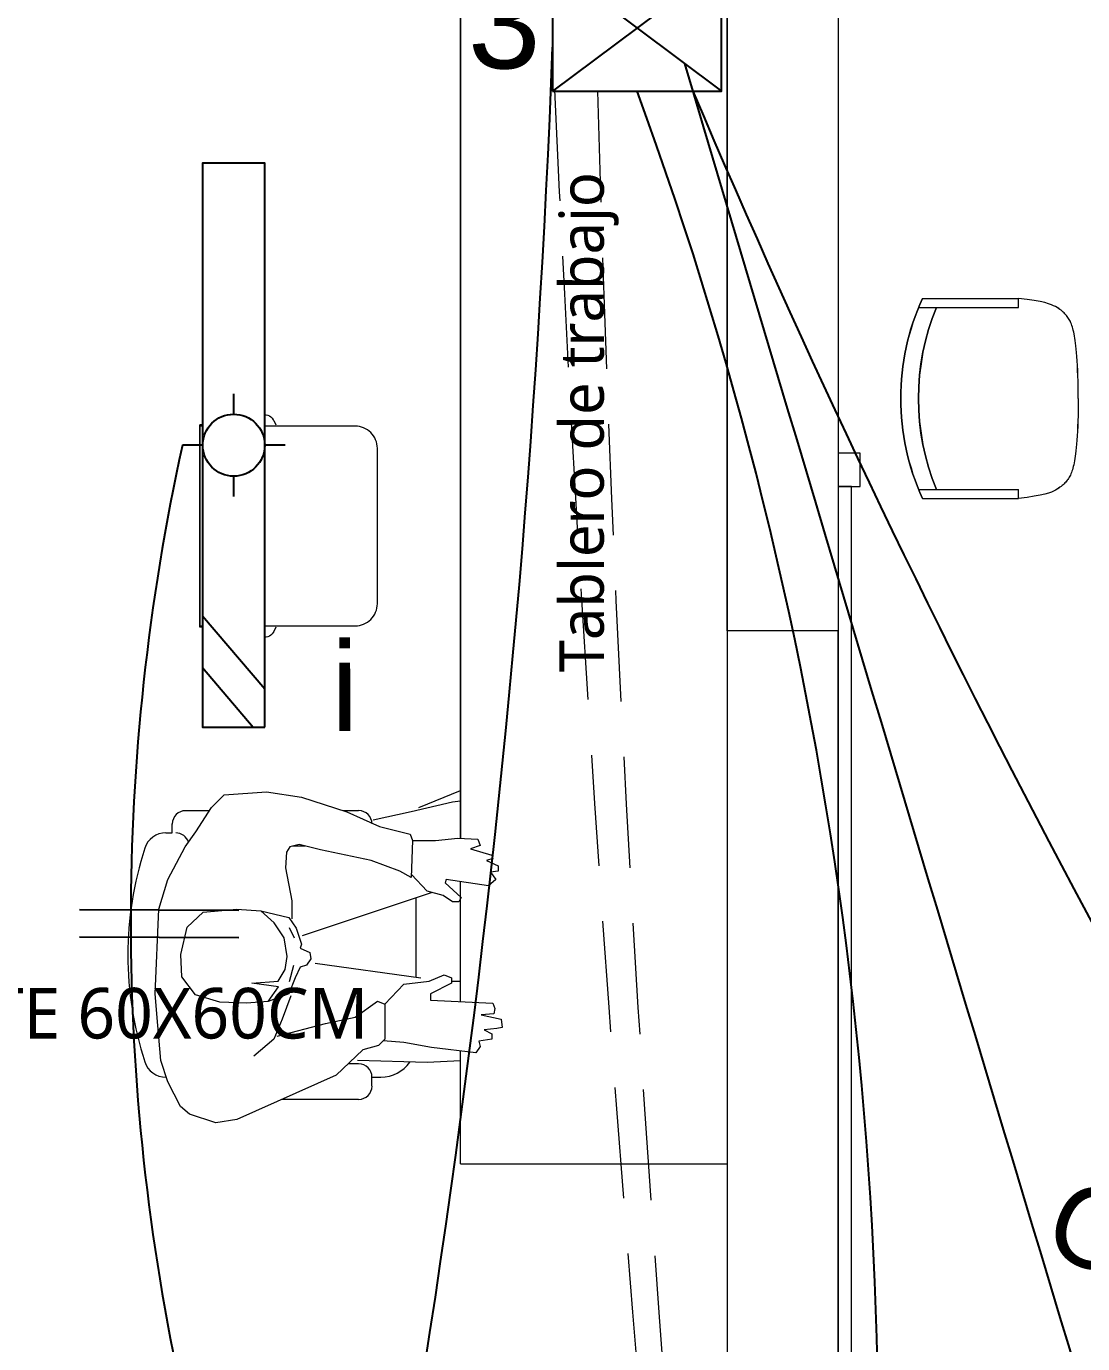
# Model space of a CAD drawing. Header units: metres. Extents: x -17 to 101, y 0 to 79.
# Drawn here: x 18.692 to 21.071, y 49.363 to 52.329 of the extents above; entities that cross this region are included whole.
import ezdxf

# ---------------------------------------------------------------- set-up
doc = ezdxf.new("R2010")
doc.units = ezdxf.units.M
doc.set_wipeout_variables(frame=1)
doc.linetypes.add('CONTINUA', pattern=[0])
doc.linetypes.add('DASHED2', pattern=[0.375, 0.25, -0.125])
for name, color, linetype, lineweight in [('ALUMBRADO', 1, 'Continuous', 30), ('Cotas varias El', 253, 'Continuous', 13), ('ISE- DAtos', 140, 'Continuous', 35), ('ROTULO', 253, 'Continuous', 0)]:
    doc.layers.add(name, color=color, linetype=linetype, lineweight=lineweight)
doc.styles.add('Generales', font='trebuc.ttf', dxfattribs={"height": 0.1})
doc.styles.add('Santa Rosa 1 50', font='trebuc.ttf')
doc.styles.get("Standard").update_dxf_attribs({"font": 'arial.ttf'})
doc.styles.add('WMF-Arial1', font='arial.ttf')

# ---------------------------------------------------------------- blocks, each defined once
blk = doc.blocks.new('ADOSADO')
at = {"color": 1, "lineweight": 25}
blk.add_wipeout([(-0.63, 0.015), (0.64, 0.015), (0.64, 0.155), (-0.63, 0.155)], dxfattribs=at).dxf.layer = 'ALUMBRADO'
at = {"layer": 'ALUMBRADO', "lineweight": 25}
for points in [[(0.005, 0.1548), (0.005, 0.2007)], [(-0.4959, 0.155), (-0.63, 0.0409)], [(-0.3794, 0.155), (-0.5438, 0.015)], [(-0.1107, 0.085), (-0.0648, 0.085)], [(0.0748, 0.085), (0.1207, 0.085)], [(0.005, -0.0307), (0.005, 0.0152)]]:
    blk.add_lwpolyline(points, dxfattribs=at)
at = {"layer": 'ALUMBRADO', "color": 1, "lineweight": 25}
blk.add_lwpolyline([(-0.63, 0.015), (0.64, 0.015), (0.64, 0.155), (-0.63, 0.155)], close=True, dxfattribs=at)
at = {"layer": 'ALUMBRADO', "lineweight": 25}
blk.add_circle((0.005, 0.085), 0.0698, dxfattribs=at)
blk = doc.blocks.new('A$C0C667B88')
for p, q in [((0.0404, 0.7453), (0.265, 0.7453)), ((0.0491, 0.7653), (0.1591, 0.7653)), ((0.135, 0.7655), (0.265, 0.7655)), ((0.16, 0.7655), (0.265, 0.7655)), ((0.265, 0.7655), (0.265, 0.7453)), ((0.0404, 0.3353), (0.265, 0.3353)), ((0.265, 0.3353), (0.265, 0.3155)), ((0.0491, 0.3153), (0.1591, 0.3153)), ((0.135, 0.3155), (0.265, 0.3155)), ((0.16, 0.3155), (0.265, 0.3155))]:
    blk.add_line(p, q)
for points in [[(0.4, 0.5403), (0.3999, 0.5534), (0.3997, 0.5663), (0.3994, 0.579), (0.399, 0.5913), (0.3985, 0.6032), (0.398, 0.6144), (0.3974, 0.6249), (0.3967, 0.6346), (0.396, 0.6433), (0.3953, 0.6512), (0.3946, 0.6584), (0.3938, 0.6648), (0.393, 0.6706), (0.3922, 0.6759), (0.3914, 0.6808), (0.3905, 0.6853), (0.3896, 0.6895), (0.3887, 0.6935), (0.3877, 0.6973), (0.3867, 0.7008), (0.3857, 0.7041), (0.3845, 0.7073), (0.3834, 0.7102), (0.3821, 0.713), (0.3808, 0.7156), (0.3794, 0.718), (0.378, 0.7203), (0.3765, 0.7226), (0.3749, 0.7247), (0.3732, 0.7268), (0.3715, 0.7288), (0.3697, 0.7307), (0.3678, 0.7327), (0.3658, 0.7346), (0.3637, 0.7366), (0.3613, 0.7385), (0.3587, 0.7405), (0.3557, 0.7426), (0.3524, 0.7447), (0.3486, 0.7468), (0.3444, 0.749), (0.3392, 0.7513), (0.3326, 0.7536), (0.3244, 0.7559), (0.3139, 0.7583), (0.3008, 0.7607), (0.2846, 0.7631), (0.265, 0.7655)], [(0.4, 0.5403), (0.3999, 0.5272), (0.3997, 0.5142), (0.3994, 0.5015), (0.399, 0.4892), (0.3985, 0.4774), (0.398, 0.4661), (0.3974, 0.4556), (0.3967, 0.446), (0.396, 0.4372), (0.3953, 0.4293), (0.3946, 0.4222), (0.3938, 0.4158), (0.393, 0.4099), (0.3922, 0.4046), (0.3914, 0.3998), (0.3905, 0.3952), (0.3896, 0.391), (0.3887, 0.387), (0.3877, 0.3832), (0.3867, 0.3797), (0.3857, 0.3764), (0.3845, 0.3733), (0.3834, 0.3703), (0.3821, 0.3676), (0.3808, 0.365), (0.3794, 0.3625), (0.378, 0.3602), (0.3765, 0.358), (0.3749, 0.3558), (0.3732, 0.3538), (0.3715, 0.3518), (0.3697, 0.3498), (0.3678, 0.3478), (0.3658, 0.3459), (0.3637, 0.344), (0.3613, 0.342), (0.3587, 0.34), (0.3557, 0.338), (0.3524, 0.3359), (0.3486, 0.3337), (0.3444, 0.3315), (0.3392, 0.3293), (0.3326, 0.327), (0.3244, 0.3247), (0.3139, 0.3223), (0.3008, 0.32), (0.2846, 0.3177), (0.265, 0.3155)]]:
    blk.add_lwpolyline(points)
for centre, start, end in [((0.5402, 0.5403), 155.3885, 204.6115), ((0.5802, 0.5403), 157.7008, 202.2992)]:
    blk.add_arc(centre, 0.5403, start, end)

msp = doc.modelspace()

# ---------------------------------------------------------------- linework, layer by layer
at = {"color": 7}
for p, q in [((20.2574, 52.4681), (19.8772, 52.183)), ((19.8772, 52.4681), (20.2574, 52.183))]:
    msp.add_line(p, q, dxfattribs=at)
msp.add_lwpolyline([(19.8772, 52.183), (20.2574, 52.183), (20.2574, 52.4681), (19.8772, 52.4681)], close=True, dxfattribs=at)
at = {"layer": 'ALUMBRADO', "color": 114, "lineweight": 25}
for points in [[(18.8118, 50.3405), (19.1707, 50.3389)], [(18.8114, 50.2791), (19.1703, 50.2774)]]:
    msp.add_lwpolyline(points, dxfattribs=at)
at = {"layer": 'ALUMBRADO', "lineweight": 25}
msp.add_arc((703.1207, 255.1905), 712.4622, 196.5499153, 196.929089, dxfattribs=at)
at = {"layer": 'ALUMBRADO', "linetype": 'CONTINUA', "lineweight": 25}
msp.add_arc((41.3407, 61.1878), 22.9852, 203.06445, 222.30124, dxfattribs=at)
at = {"layer": 'Cotas varias El'}
for p, q in [((19.6699, 50.5008), (19.6699, 52.4681)), ((19.6699, 52.4681), (19.6699, 50.5008)), ((20.7015, 51.6965), (20.9261, 51.6965)), ((20.7102, 51.7165), (20.8202, 51.7165)), ((20.7961, 51.7163), (20.9261, 51.7163)), ((20.8211, 51.7163), (20.9261, 51.7163)), ((20.9261, 51.6965), (20.9261, 51.7163)), ((20.7015, 51.2865), (20.9261, 51.2865)), ((20.9261, 51.2663), (20.9261, 51.2865)), ((20.7102, 51.2665), (20.8202, 51.2665)), ((20.7961, 51.2663), (20.9261, 51.2663)), ((20.8211, 51.2663), (20.9261, 51.2663)), ((19.6699, 50.1334), (19.6699, 50.4034)), ((19.6699, 49.9681), (19.6699, 50.0219)), ((19.6699, 49.7681), (19.6699, 49.9681)), ((19.6699, 49.7681), (20.2699, 49.7681))]:
    msp.add_line(p, q, dxfattribs=at)
at = {"layer": 'Cotas varias El', "linetype": 'Continuous'}
for p, q in [((19.1004, 51.4322), (19.0824, 51.4322)), ((19.0824, 50.9762), (19.0824, 51.4322)), ((19.1648, 51.4322), (19.1004, 51.4322)), ((19.1004, 50.9762), (19.1004, 51.4322)), ((19.1648, 50.9762), (19.1648, 51.4322)), ((19.2088, 51.4322), (19.2093, 51.4356)), ((19.2093, 51.4356), (19.2106, 51.4398)), ((19.2106, 51.4398), (19.2125, 51.4436)), ((19.2125, 51.4436), (19.2149, 51.447)), ((19.2149, 51.447), (19.2178, 51.4499)), ((19.2178, 51.4499), (19.2211, 51.4521)), ((19.2211, 51.4521), (19.2247, 51.4536)), ((19.2247, 51.4536), (19.2284, 51.4544)), ((19.2284, 51.4544), (19.2322, 51.4544)), ((19.2322, 51.4544), (19.2359, 51.4536)), ((19.2359, 51.4536), (19.2395, 51.4521)), ((19.2395, 51.4521), (19.2428, 51.4499)), ((19.2428, 51.4499), (19.2457, 51.447)), ((19.2457, 51.447), (19.2481, 51.4436)), ((19.2481, 51.4436), (19.2491, 51.4417)), ((19.2491, 51.4417), (19.2538, 51.4322)), ((20.5699, 51.3681), (20.5199, 51.3681)), ((20.5199, 51.3681), (20.5199, 51.2931)), ((20.5699, 51.2931), (20.5699, 51.3681)), ((20.5499, 51.2931), (20.5199, 51.2931)), ((20.5199, 51.2931), (20.5199, 47.2431)), ((20.5199, 51.2931), (20.5699, 51.2931)), ((20.5499, 47.2431), (20.5499, 51.2931)), ((19.1004, 50.9762), (19.0824, 50.9762)), ((19.1648, 50.9762), (19.1004, 50.9762)), ((19.2093, 50.9727), (19.2088, 50.9762)), ((19.2106, 50.9686), (19.2093, 50.9727)), ((19.2125, 50.9647), (19.2106, 50.9686)), ((19.2149, 50.9613), (19.2125, 50.9647)), ((19.2178, 50.9585), (19.2149, 50.9613)), ((19.2211, 50.9563), (19.2178, 50.9585)), ((19.2247, 50.9548), (19.2211, 50.9563)), ((19.2284, 50.954), (19.2247, 50.9548)), ((19.2359, 50.9548), (19.2322, 50.954)), ((19.2395, 50.9563), (19.2359, 50.9548)), ((19.2428, 50.9585), (19.2395, 50.9563)), ((19.2457, 50.9613), (19.2428, 50.9585)), ((19.2481, 50.9647), (19.2457, 50.9613)), ((19.2491, 50.9667), (19.2481, 50.9647)), ((19.2538, 50.9762), (19.2491, 50.9667)), ((19.2322, 50.954), (19.2284, 50.954))]:
    msp.add_line(p, q, dxfattribs=at)
at = {"layer": 'Cotas varias El', "extrusion": (-0.03756, 0.00481, 0.999283)}
for p, q in [((19.1089, 50.5701, -0.021), (19.1374, 50.5987, -0.02)), ((19.1374, 50.5987, -0.02), (19.2327, 50.6058, -0.0165)), ((19.2327, 50.6058, -0.0165), (19.3113, 50.5939, -0.0135)), ((19.5756, 50.5702, -0.0034), (19.6699, 50.6089, -0.0001)), ((19.0737, 50.5153, -0.022), (19.1089, 50.5701, -0.021)), ((19.3113, 50.5939, -0.0135), (19.4137, 50.5606, -0.0095)), ((19.6518, 50.5821, -0.0006), (19.5589, 50.5606, -0.004)), ((19.6699, 50.5844, 0), (19.6518, 50.5821, -0.0006)), ((19.6699, 50.5008, 0.0004), (19.6699, 50.5934)), ((19.0503, 50.5634, -0.0231), (19.1046, 50.5634, -0.0211)), ((19.4049, 50.5635, -0.0098), (19.44, 50.5635, -0.0085)), ((19.4137, 50.5606, -0.0095), (19.4875, 50.5273, -0.0065)), ((19.5589, 50.5606, -0.004), (19.4732, 50.5416, -0.0071)), ((19.0058, 50.5134, -0.0246), (19.0203, 50.5134, -0.024)), ((19.0203, 50.5134, -0.024), (19.0203, 50.5334, -0.0241)), ((19.0493, 50.482, -0.0228), (19.0737, 50.5153, -0.022)), ((19.4875, 50.5273, -0.0065), (19.5565, 50.5106, -0.0039)), ((19.5565, 50.5106, -0.0039), (19.5613, 50.4964, -0.0036)), ((19.0106, 50.4082, -0.0239), (19.0493, 50.482, -0.0228)), ((19.2851, 50.482, -0.0139), (19.2779, 50.4701, -0.0141)), ((19.3065, 50.4868, -0.0131), (19.2851, 50.482, -0.0139)), ((19.3198, 50.4835, -0.0126), (19.2915, 50.4835, -0.0137)), ((19.3541, 50.4749, -0.0113), (19.3065, 50.4868, -0.0131)), ((19.5613, 50.4964, -0.0036), (19.5589, 50.413, -0.0033)), ((19.5613, 50.4958, -0.0036), (19.6137, 50.4964, -0.0016)), ((19.6137, 50.4964, -0.0016), (19.6637, 50.5011, 0.0002)), ((19.6637, 50.5011, 0.0002), (19.7089, 50.4988, 0.0019)), ((19.7137, 50.4845, 0.0022), (19.6923, 50.4773, 0.0014)), ((19.7089, 50.4988, 0.0019), (19.7137, 50.4845, 0.0022)), ((19.2779, 50.4701, -0.0141), (19.2755, 50.4344, -0.0141)), ((19.4684, 50.4511, -0.0069), (19.3541, 50.4749, -0.0113)), ((19.5327, 50.4273, -0.0044), (19.4684, 50.4511, -0.0069)), ((19.6923, 50.4773, 0.0014), (19.7399, 50.4631, 0.0033)), ((19.7423, 50.4559, 0.0034), (19.728, 50.4512, 0.0029)), ((19.728, 50.4512, 0.0029), (19.7542, 50.4393, 0.0039)), ((19.7399, 50.4631, 0.0033), (19.7423, 50.4559, 0.0034)), ((19.2755, 50.4344, -0.0141), (19.2898, 50.3606, -0.0132)), ((19.5589, 50.413, -0.0033), (19.5327, 50.4273, -0.0044)), ((19.7542, 50.4274, 0.004), (19.7375, 50.425, 0.0034)), ((19.7375, 50.425, 0.0034), (19.7494, 50.4083, 0.0039)), ((19.7542, 50.4393, 0.0039), (19.7542, 50.4274, 0.004)), ((18.9904, 50.3415, -0.0243), (19.0106, 50.4082, -0.0239)), ((19.5946, 50.3821, -0.0018), (19.5591, 50.4197, -0.0033)), ((19.6375, 50.4083, -0.0003), (19.6351, 50.4011, -0.0004)), ((19.6351, 50.4011, -0.0004), (19.6708, 50.3678, 0.0011)), ((19.7327, 50.394, 0.0033), (19.6375, 50.4083, -0.0003)), ((19.6699, 50.1334, 0.0022), (19.6699, 50.4034, 0.0009)), ((19.7494, 50.4083, 0.0039), (19.7327, 50.394, 0.0033)), ((19.3136, 50.282, -0.0119), (19.6065, 50.3797, -0.0014)), ((19.5699, 50.1883, -0.0018), (19.5699, 50.3675, -0.0027)), ((19.6303, 50.3726, -0.0004), (19.5946, 50.3821, -0.0018)), ((19.6518, 50.3583, 0.0005), (19.6303, 50.3726, -0.0004)), ((19.6708, 50.3678, 0.0011), (19.6661, 50.3583, 0.001)), ((18.9822, 50.151, -0.0237), (18.9904, 50.3415, -0.0243)), ((19.0541, 50.301, -0.0217), (19.0898, 50.3344, -0.0206)), ((19.0898, 50.3344, -0.0206), (19.166, 50.3415, -0.0177)), ((19.166, 50.3415, -0.0177), (19.2197, 50.3381, -0.0157)), ((19.2502, 50.311, -0.0144), (19.2197, 50.3381, -0.0157)), ((19.2197, 50.3381, -0.0157), (19.2827, 50.3225, -0.0132)), ((19.2898, 50.3606, -0.0132), (19.2898, 50.3201, -0.013)), ((19.6661, 50.3583, 0.001), (19.6518, 50.3583, 0.0005)), ((19.2722, 50.2768, -0.0134), (19.2502, 50.311, -0.0144)), ((19.2827, 50.3225, -0.0132), (19.2994, 50.2987, -0.0125)), ((19.0398, 50.2391, -0.022), (19.0541, 50.301, -0.0217)), ((19.2795, 50.2353, -0.0129), (19.2722, 50.2768, -0.0134)), ((19.2959, 50.2761, -0.0125), (19.2842, 50.2995, -0.0131)), ((19.2994, 50.2987, -0.0125), (19.3113, 50.263, -0.0119)), ((19.3113, 50.263, -0.0119), (19.3089, 50.2535, -0.0119)), ((19.3089, 50.2535, -0.0119), (19.3303, 50.2439, -0.0111)), ((19.3303, 50.2439, -0.0111), (19.3327, 50.2297, -0.0109)), ((19.0422, 50.1891, -0.0216), (19.0398, 50.2391, -0.022)), ((19.2747, 50.2059, -0.013), (19.2795, 50.2353, -0.0129)), ((19.2842, 50.1783, -0.0125), (19.294, 50.2155, -0.0123)), ((19.3232, 50.2154, -0.0112), (19.3089, 50.2106, -0.0117)), ((19.3327, 50.2297, -0.0109), (19.3232, 50.2154, -0.0112)), ((19.3422, 50.2201, -0.0105), (19.5803, 50.1869, -0.0014)), ((19.0731, 50.1487, -0.0203), (19.0422, 50.1891, -0.0216)), ((19.2588, 50.1792, -0.0135), (19.2747, 50.2059, -0.013)), ((19.297, 50.1868, -0.0121), (19.2827, 50.1511, -0.0124)), ((19.3089, 50.2106, -0.0117), (19.297, 50.1868, -0.0121)), ((19.5994, 50.1797, -0.0007), (19.6327, 50.194, 0.0005)), ((19.6327, 50.194, 0.0005), (19.6494, 50.1869, 0.0012)), ((19.6494, 50.1869, 0.0012), (19.6494, 50.175, 0.0012)), ((19.1995, 50.1752, -0.0157), (19.2588, 50.1792, -0.0135)), ((19.26, 50.1669, -0.0134), (19.1995, 50.1752, -0.0157)), ((19.2366, 50.1334, -0.0141), (19.26, 50.1669, -0.0134)), ((19.4994, 50.1273, -0.0042), (19.5422, 50.1726, -0.0028)), ((19.5422, 50.1726, -0.0028), (19.5994, 50.1797, -0.0007)), ((19.6494, 50.175, 0.0012), (19.6018, 50.1511, -0.0004)), ((19.6518, 50.1797, 0.0013), (19.6699, 50.1792, 0.002)), ((18.988, 50.0796, -0.0232), (18.9822, 50.151, -0.0237)), ((19.1279, 50.132, -0.0182), (19.0731, 50.1487, -0.0203)), ((19.1874, 50.1296, -0.0159), (19.1279, 50.132, -0.0182)), ((19.2366, 50.1334, -0.0141), (19.1874, 50.1296, -0.0159)), ((19.2827, 50.1511, -0.0124), (19.2366, 50.1334, -0.0141)), ((19.2874, 50.1463, -0.0122), (19.2684, 50.0939, -0.0127)), ((19.4327, 50.0987, -0.0065), (19.4827, 50.1345, -0.0048)), ((19.4827, 50.1345, -0.0048), (19.4994, 50.1273, -0.0042)), ((19.4994, 50.1273, -0.0042), (19.4994, 50.0487, -0.0038)), ((19.6018, 50.1511, -0.0004), (19.6018, 50.1369, -0.0004)), ((19.6018, 50.1369, -0.0004), (19.7423, 50.1297, 0.005)), ((19.7423, 50.1297, 0.005), (19.747, 50.1178, 0.0052)), ((19.366, 50.0844, -0.009), (19.4327, 50.0987, -0.0065)), ((19.7446, 50.1059, 0.0052), (19.7161, 50.1035, 0.0041)), ((19.7161, 50.1035, 0.0041), (19.7613, 50.094, 0.0058)), ((19.747, 50.1178, 0.0052), (19.7446, 50.1059, 0.0052)), ((18.9946, 50.001, -0.0225), (18.988, 50.0796, -0.0232)), ((19.2684, 50.0939, -0.0127), (19.2493, 50.0487, -0.0132)), ((19.2565, 50.0558, -0.013), (19.366, 50.0844, -0.009)), ((19.7518, 50.0726, 0.0056), (19.7232, 50.0702, 0.0045)), ((19.7232, 50.0702, 0.0045), (19.7399, 50.0607, 0.0052)), ((19.7637, 50.075, 0.006), (19.7518, 50.0726, 0.0056)), ((19.7613, 50.094, 0.0058), (19.7637, 50.075, 0.006)), ((19.2493, 50.0487, -0.0132), (19.2041, 50.0106, -0.0147)), ((19.4994, 50.0487, -0.0038), (19.4851, 50.0345, -0.0043)), ((19.5422, 50.0416, -0.0021), (19.4955, 50.0449, -0.0039)), ((19.6042, 50.0297, 0.0002), (19.5422, 50.0416, -0.0021)), ((19.7399, 50.0488, 0.0053), (19.7113, 50.044, 0.0042)), ((19.7113, 50.044, 0.0042), (19.7137, 50.0321, 0.0043)), ((19.7399, 50.0607, 0.0052), (19.7399, 50.0488, 0.0053)), ((19.4494, 50.0249, -0.0056), (19.3898, 49.9678, -0.0075)), ((19.4851, 50.0345, -0.0043), (19.4494, 50.0249, -0.0056)), ((19.7042, 50.0178, 0.0041), (19.6042, 50.0297, 0.0002)), ((19.6699, 49.9434, 0.0031), (19.6699, 50.0219, 0.0028)), ((19.7137, 50.0321, 0.0043), (19.7042, 50.0178, 0.0041)), ((19.0108, 49.9527, -0.0217), (18.9946, 50.001, -0.0225)), ((19.44, 49.9935, -0.0058), (19.4166, 49.9935, -0.0066)), ((19.5946, 49.9964, 0), (19.4375, 50.0011, -0.0059)), ((19.6699, 50.0004, 0.0029), (19.5946, 49.9964, 0)), ((19.0058, 49.9634, -0.0219), (19.0072, 49.9634, -0.0219)), ((19.0393, 49.8971, -0.0203), (19.0108, 49.9527, -0.0217)), ((19.3898, 49.9678, -0.0075), (19.166, 49.8677, -0.0154)), ((19.47, 49.9635, -0.0045), (19.49, 49.9635, -0.0037)), ((19.47, 49.9435, -0.0044), (19.47, 49.9635, -0.0045)), ((19.0595, 49.8803, -0.0195), (19.0393, 49.8971, -0.0203)), ((19.2683, 49.9135, -0.0118), (19.44, 49.9135, -0.0054)), ((19.1184, 49.8606, -0.0172), (19.0595, 49.8803, -0.0195)), ((19.166, 49.8677, -0.0154), (19.1184, 49.8606, -0.0172))]:
    msp.add_line(p, q, dxfattribs=at)
at = {"layer": 'Cotas varias El', "linetype": 'Continuous'}
msp.add_lwpolyline([(20.5199, 50.9681), (20.2699, 50.9681), (20.2699, 52.4681), (19.8449, 52.4681), (19.8449, 52.8181), (20.9449, 52.8181), (20.9449, 52.4681), (20.5199, 52.4681)], close=True, dxfattribs=at)
at = {"layer": 'Cotas varias El'}
for points in [[(20.9449, 52.8181), (20.9449, 52.4681), (20.5199, 52.4681), (20.5199, 50.9681)], [(19.8449, 52.606), (19.8449, 52.4681), (20.2699, 52.4681), (20.2699, 50.9681)], [(21.0611, 51.4915), (21.0611, 51.5046), (21.0609, 51.5176), (21.0606, 51.5303), (21.0602, 51.5426), (21.0597, 51.5544), (21.0591, 51.5657), (21.0585, 51.5762), (21.0579, 51.5859), (21.0572, 51.5946), (21.0565, 51.6025), (21.0557, 51.6096), (21.055, 51.6161), (21.0542, 51.6219), (21.0533, 51.6272), (21.0525, 51.632), (21.0516, 51.6366), (21.0507, 51.6408), (21.0498, 51.6448), (21.0489, 51.6486), (21.0478, 51.6521), (21.0468, 51.6554), (21.0457, 51.6586), (21.0445, 51.6615), (21.0433, 51.6643), (21.042, 51.6668), (21.0406, 51.6693), (21.0391, 51.6716), (21.0376, 51.6738), (21.036, 51.676), (21.0344, 51.678), (21.0326, 51.68), (21.0308, 51.682), (21.029, 51.684), (21.027, 51.6859), (21.0248, 51.6879), (21.0225, 51.6898), (21.0198, 51.6918), (21.0169, 51.6939), (21.0135, 51.6959), (21.0098, 51.6981), (21.0055, 51.7003), (21.0003, 51.7025), (20.9938, 51.7048), (20.9855, 51.7071), (20.975, 51.7095), (20.9619, 51.7118), (20.9458, 51.7141), (20.9261, 51.7163)], [(21.0611, 51.4915), (21.0611, 51.4785), (21.0609, 51.4655), (21.0606, 51.4528), (21.0602, 51.4405), (21.0597, 51.4287), (21.0591, 51.4174), (21.0585, 51.4069), (21.0579, 51.3972), (21.0572, 51.3885), (21.0565, 51.3806), (21.0557, 51.3735), (21.055, 51.367), (21.0542, 51.3612), (21.0533, 51.3559), (21.0525, 51.351), (21.0516, 51.3465), (21.0507, 51.3423), (21.0498, 51.3383), (21.0489, 51.3345), (21.0478, 51.331), (21.0468, 51.3277), (21.0457, 51.3245), (21.0445, 51.3216), (21.0433, 51.3188), (21.042, 51.3162), (21.0406, 51.3138), (21.0391, 51.3115), (21.0376, 51.3092), (21.036, 51.3071), (21.0344, 51.3051), (21.0326, 51.3031), (21.0308, 51.3011), (21.029, 51.2991), (21.027, 51.2972), (21.0248, 51.2952), (21.0225, 51.2933), (21.0198, 51.2913), (21.0169, 51.2892), (21.0135, 51.2872), (21.0098, 51.285), (21.0055, 51.2828), (21.0003, 51.2806), (20.9938, 51.2782), (20.9855, 51.2759), (20.975, 51.2735), (20.9619, 51.2711), (20.9458, 51.2687), (20.9261, 51.2663)]]:
    msp.add_lwpolyline(points, dxfattribs=at)
at = {"layer": 'Cotas varias El', "linetype": 'Continuous'}
msp.add_lwpolyline([(19.0824, 50.9792), (19.4324, 50.9792, 0.414214), (19.4824, 51.0292), (19.4824, 51.3792, 0.414214), (19.4324, 51.4292), (19.0824, 51.4292), (19.0824, 50.9792)], format="xyb", dxfattribs=at)
at = {"layer": 'Cotas varias El', "ltscale": 0.05}
msp.add_lwpolyline([(20.2699, 50.9681), (20.2699, 47.9681), (20.5199, 47.9681), (20.5199, 50.9681)], close=True, dxfattribs=at)
at = {"layer": 'Cotas varias El'}
for centre, start, end in [((21.2014, 51.4915), 155.3885, 204.6115), ((21.2414, 51.4915), 157.7008, 202.2992)]:
    msp.add_arc(centre, 0.5403, start, end, dxfattribs=at)
at = {"layer": 'Cotas varias El', "extrusion": (-0.03756, 0.00481, 0.999283)}
for centre, radius, start, end in [((-52.5438, 12.4675, -0.4955), 0.03, 187.3028, 277.3028), ((-52.5934, 12.8544, -0.4955), 0.03, 97.3028, 187.3028), ((-52.4688, 12.4323, -0.4955), 0.05, 187.3028, 259.3826), ((-52.4914, 12.4519, -0.4955), 0.03, 114.4792, 187.3028), ((-52.334, 13.151, -0.4955), 0.7813, 259.3826, 295.223), ((-52.0224, 12.4895, -0.4955), 0.05, 295.223, 7.3028), ((-52.028, 12.9268, -0.4955), 0.03, 97.3028, 187.3028), ((-52.1137, 12.9663, -0.4955), 0.08, 7.3028, 62.253), ((-52.0082, 12.9294, -0.4955), 0.03, 7.3028, 97.3028)]:
    msp.add_arc(centre, radius, start, end, dxfattribs=at)
at = {"layer": 'ROTULO', "color": 4, "linetype": 'DASHED2'}
for centre, radius, start, end in [((93.9855, 55.5352), 74.1797, 182.587652, 185.428138), ((76.8422, 53.652), 56.8826, 181.47984, 185.17803)]:
    msp.add_arc(centre, radius, start, end, dxfattribs=at)

# ---------------------------------------------------------------- block references
at = {"layer": 'Cotas varias El', "xscale": -1, "rotation": 180}
msp.add_blockref('A$C0C667B88', (20.6611, 52.0318), dxfattribs=at)

# ---------------------------------------------------------------- texts
at = {"layer": 'ALUMBRADO', "color": 102, "lineweight": 25}
msp.add_text('i', height=0.2, rotation=0.0215, dxfattribs=at).set_placement((19.378, 50.7426, 6632.0928))
at = {"layer": 'ALUMBRADO', "lineweight": 25}
msp.add_text('C-1', height=0.18, rotation=337.176, dxfattribs=at).set_placement((20.9731, 49.5767))
at = {"layer": 'Cotas varias El', "insert": (19.8925, 52.001), "char_height": 0.1, "attachment_point": 3, "rotation": 90, "style": 'Generales'}
msp.add_mtext_dynamic_manual_height_columns('Tablero de trabajo', width=1.467529, gutter_width=1, heights=[0], dxfattribs=at)
at = {"layer": 'Cotas varias El', "insert": (14.317, 50.6977), "char_height": 0.209, "attachment_point": 1, "style": 'Santa Rosa 1 50'}
msp.add_mtext_dynamic_manual_height_columns('\\pi2.5958;{\\fSwis721 Ex BT|b1|i0|c0|p34;\\H0.76555x;\\LMODULO DE\\P\\pi2.407;CONECTIVIDAD\\H1.3062x;\\P\\pi1.7841;\\fTrebuchet MS|b0|i0|c0|p34;\\H0.54545x;\\lPISO PORCELANATO ANTIDESLIZANTE 60X60CM\\H1.1917x;\\P\\pi0;\\P\\pi3.0163;\\H0.66248x;Area:30.46 m²}', width=6.822621, gutter_width=1, heights=[0], dxfattribs=at)
at = {"layer": 'ISE- DAtos', "style": 'WMF-Arial1'}
msp.add_text('3', height=0.2113, dxfattribs=at).set_placement((19.6861, 52.2345))

# ---------------------------------------------------------------- next in the draw order: block references
at = {"layer": 'ALUMBRADO', "lineweight": 25, "rotation": 90}
msp.add_blockref('ADOSADO', (19.244, 51.3812), dxfattribs=at)

# ---------------------------------------------------------------- next in the draw order: linework, layer by layer
at = {"layer": 'ALUMBRADO', "lineweight": 25}
for centre, radius, start, end in [((-5.5947, 53.2537, 13264.1856), 25.4904, 346.19158, 357.81688), ((11.807, 49.1389), 8.8034, 327.25981, 20.22985), ((23.9211, 50.3146), 4.9941, 167.6101, 192.3901)]:
    msp.add_arc(centre, radius, start, end, dxfattribs=at)

doc.saveas('drawing.dxf')
